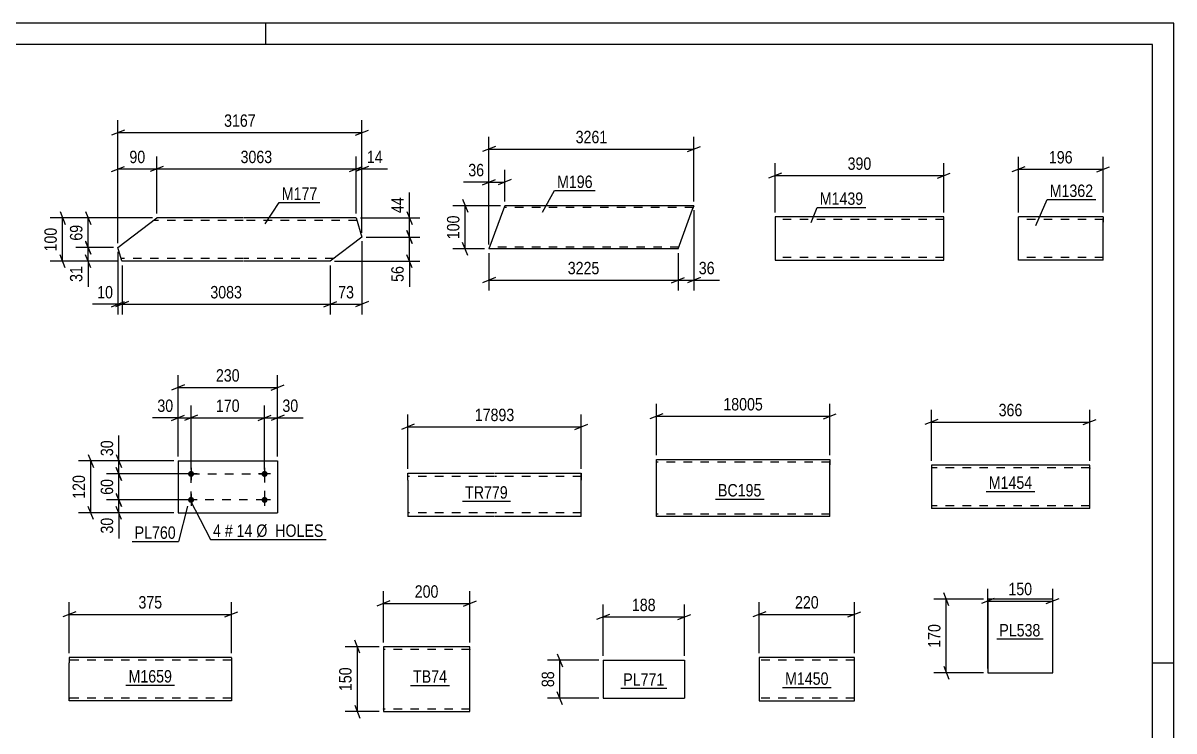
# Model space of a CAD drawing. Header units: millimetres. Extents: x 0 to 420, y 0 to 297.
# Drawn here: x 153.9 to 420, y 133.3 to 297 of the extents above; entities that cross this region are included whole.
import ezdxf

# ---------------------------------------------------------------- set-up
doc = ezdxf.new("R2010")
doc.units = ezdxf.units.MM
doc.linetypes.add('DXK_LINE_DOT2', pattern=[3.9198, 1.9599, -1.9599])
doc.styles.add('Arial Narrow', font='ARIALN.TTF', dxfattribs={"height": 0.2})

# ---------------------------------------------------------------- blocks, each defined once
blk = doc.blocks.new('Unknown-318886240-1135')
at = {"color": 5, "linetype": 'Continuous'}
for p, q in [((420, 297), (0, 297)), ((210, 292), (210, 297)), ((420, 0), (420, 297)), ((415, 292), (5, 292)), ((415, 5), (415, 292)), ((420, 149), (415, 149))]:
    blk.add_line(p, q, dxfattribs=at)
blk = doc.blocks.new('Part-318886240-1307 - 1293')
at = {"color": 2, "linetype": 'Continuous'}
for p, q in [((300.33, 182.96), (300.33, 196.07)), ((300.33, 196.07), (320.33, 196.07)), ((320.43, 196.07), (340.43, 196.07)), ((340.43, 196.07), (340.43, 195.98)), ((340.43, 195.98), (340.43, 194.87)), ((340.43, 182.87), (340.43, 194.87)), ((300.33, 182.87), (300.33, 182.96)), ((320.33, 182.87), (300.33, 182.87)), ((340.43, 182.87), (320.43, 182.87))]:
    blk.add_line(p, q, dxfattribs=at)
at = {"color": 7, "linetype": 'DXK_LINE_DOT2'}
for p, q in [((320.33, 195.47), (300.33, 195.47)), ((340.43, 195.47), (320.43, 195.47)), ((340.43, 194.87), (340.43, 195.72)), ((300.33, 183.47), (300.33, 183.52)), ((320.33, 183.47), (300.33, 183.47)), ((300.33, 182.87), (300.33, 182.87)), ((340.43, 183.47), (320.43, 183.47)), ((340.43, 183.47), (340.43, 183.52))]:
    blk.add_line(p, q, dxfattribs=at)
blk = doc.blocks.new('Part-318886240-2941 - 2927')
at = {"color": 2, "linetype": 'Continuous'}
for p, q in [((164.58, 150.27), (164.58, 149.07)), ((202.06, 150.27), (164.58, 150.27)), ((164.58, 141.01), (164.58, 149.07)), ((202.06, 150.18), (202.06, 150.27)), ((202.06, 150.18), (202.06, 149.07)), ((202.06, 149.07), (202.06, 140.27)), ((164.58, 140.36), (164.58, 141.01)), ((164.58, 140.27), (164.58, 140.36)), ((202.06, 140.27), (164.58, 140.27))]:
    blk.add_line(p, q, dxfattribs=at)
at = {"color": 7, "linetype": 'DXK_LINE_DOT2'}
for p, q in [((202.06, 149.67), (164.58, 149.67)), ((202.06, 149.92), (202.06, 149.07)), ((164.58, 141.01), (164.58, 140.62)), ((164.58, 140.87), (164.58, 140.92)), ((202.06, 140.87), (164.58, 140.87)), ((164.58, 140.27), (164.58, 140.27)), ((202.06, 140.92), (202.06, 141.01)), ((202.06, 140.87), (202.06, 140.92)), ((202.06, 140.87), (202.06, 140.92))]:
    blk.add_line(p, q, dxfattribs=at)
blk = doc.blocks.new('Part-318886240-1717 - 1702')
at = {"color": 2, "linetype": 'Continuous'}
for p, q in [((237.2, 152.77), (237.2, 137.86)), ((257.2, 152.77), (237.2, 152.77)), ((257.2, 138.97), (257.2, 152.77)), ((257.2, 137.77), (257.2, 138.97)), ((237.2, 137.86), (237.2, 137.77)), ((237.2, 137.77), (257.2, 137.77))]:
    blk.add_line(p, q, dxfattribs=at)
at = {"color": 7, "linetype": 'DXK_LINE_DOT2'}
for p, q in [((257.2, 152.17), (237.2, 152.17)), ((257.2, 152.17), (257.2, 152.12)), ((257.2, 152.12), (257.2, 152.17)), ((257.2, 152.03), (257.2, 152.12)), ((257.2, 152.12), (257.2, 152.03)), ((237.2, 138.37), (237.2, 138.42)), ((257.2, 138.42), (257.2, 138.74)), ((257.2, 138.37), (257.2, 138.42)), ((257.2, 138.37), (237.2, 138.37))]:
    blk.add_line(p, q, dxfattribs=at)
blk = doc.blocks.new('Part-318886240-2843 - 2829')
at = {"color": 2, "linetype": 'Continuous'}
for p, q in [((288.02, 149.67), (288.02, 140.87)), ((288.02, 149.67), (306.82, 149.67)), ((306.82, 149.67), (306.82, 140.87)), ((288.02, 140.87), (306.82, 140.87))]:
    blk.add_line(p, q, dxfattribs=at)
blk = doc.blocks.new('Part-318886240-1759 - 1745')
at = {"color": 2, "linetype": 'Continuous'}
for p, q in [((391.96, 163.77), (376.96, 163.77)), ((376.96, 163.77), (376.96, 146.77)), ((391.96, 146.77), (391.96, 163.77)), ((376.96, 146.77), (391.96, 146.77))]:
    blk.add_line(p, q, dxfattribs=at)
blk = doc.blocks.new('Part-318886240-1952 - 1936')
at = {"color": 2, "linetype": 'Continuous'}
for p, q in [((264.97, 253.96), (261.62, 244.76)), ((265.26, 254.76), (264.97, 253.96)), ((285.26, 254.76), (265.26, 254.76)), ((309, 254.76), (285.36, 254.76)), ((305.36, 244.76), (308.71, 253.96)), ((308.98, 254.7), (308.71, 253.96)), ((308.98, 254.7), (309, 254.76)), ((285.26, 244.76), (261.62, 244.76)), ((305.36, 244.76), (285.36, 244.76))]:
    blk.add_line(p, q, dxfattribs=at)
at = {"color": 7, "linetype": 'DXK_LINE_DOT2'}
for p, q in [((285.26, 254.36), (265.12, 254.36)), ((308.86, 254.36), (285.36, 254.36)), ((308.71, 253.96), (308.92, 254.52)), ((285.26, 245.16), (261.77, 245.16)), ((305.51, 245.16), (285.36, 245.16))]:
    blk.add_line(p, q, dxfattribs=at)
blk = doc.blocks.new('Part-318886240-2039 - 2023')
at = {"color": 2, "linetype": 'Continuous'}
for p, q in [((175.82, 245.07), (184.82, 251.92)), ((204.82, 251.92), (184.82, 251.92)), ((230.89, 251.92), (204.92, 251.92)), ((230.89, 251.92), (232.26, 247.52)), ((232.26, 247.52), (224.92, 241.92)), ((176.69, 242.28), (175.82, 245.07)), ((176.77, 242.02), (176.69, 242.28)), ((176.8, 241.92), (176.77, 242.02)), ((204.82, 241.92), (176.8, 241.92)), ((224.92, 241.92), (204.92, 241.92))]:
    blk.add_line(p, q, dxfattribs=at)
at = {"color": 7, "linetype": 'DXK_LINE_DOT2'}
for p, q in [((204.82, 251.32), (184.03, 251.32)), ((231.07, 251.32), (204.92, 251.32)), ((176.6, 242.57), (176.57, 242.67)), ((204.82, 242.52), (176.61, 242.52)), ((225.7, 242.52), (204.92, 242.52))]:
    blk.add_line(p, q, dxfattribs=at)
blk = doc.blocks.new('Part-318886240-2327 - 2311')
at = {"color": 2, "linetype": 'Continuous'}
for p, q in [((242.86, 191.31), (242.86, 192.91)), ((242.86, 192.91), (262.86, 192.91)), ((262.96, 192.91), (282.96, 192.91)), ((282.96, 192.91), (282.96, 191.31)), ((242.86, 191.31), (242.86, 182.91)), ((282.96, 182.91), (282.96, 191.31)), ((262.86, 182.91), (242.86, 182.91)), ((282.96, 182.91), (262.96, 182.91))]:
    blk.add_line(p, q, dxfattribs=at)
at = {"color": 7, "linetype": 'DXK_LINE_DOT2'}
for p, q in [((262.86, 192.11), (242.86, 192.11)), ((282.96, 192.11), (262.96, 192.11)), ((282.96, 191.31), (282.96, 192.79)), ((242.86, 183.71), (242.86, 183.77)), ((262.86, 183.71), (242.86, 183.71)), ((282.96, 183.71), (262.96, 183.71)), ((282.96, 183.71), (282.96, 183.77))]:
    blk.add_line(p, q, dxfattribs=at)
blk = doc.blocks.new('Part-318886240-2359 - 2345')
at = {"color": 2, "linetype": 'Continuous'}
for p, q in [((400.51, 194.73), (363.9, 194.73)), ((363.9, 194.73), (363.9, 184.73)), ((400.51, 184.73), (400.51, 194.73)), ((400.51, 184.73), (363.9, 184.73))]:
    blk.add_line(p, q, dxfattribs=at)
at = {"color": 7, "linetype": 'DXK_LINE_DOT2'}
for p, q in [((400.51, 194.13), (363.9, 194.13)), ((400.51, 194.08), (400.51, 194.13)), ((400.51, 194.13), (400.51, 194.08)), ((400.51, 193.99), (400.51, 194.08)), ((400.51, 194.08), (400.51, 193.99)), ((363.9, 185.33), (363.9, 185.37)), ((400.51, 185.33), (363.9, 185.33))]:
    blk.add_line(p, q, dxfattribs=at)
blk = doc.blocks.new('Part-318886240-2566 - 2550')
at = {"color": 2, "linetype": 'Continuous'}
for p, q in [((384.03, 242.27), (384.03, 252.18)), ((403.63, 252.18), (384.03, 252.18)), ((403.63, 252.18), (403.63, 252.09)), ((403.63, 252.09), (403.63, 250.98)), ((403.63, 242.18), (403.63, 250.98)), ((384.03, 242.18), (384.03, 242.27)), ((403.63, 242.18), (384.03, 242.18))]:
    blk.add_line(p, q, dxfattribs=at)
at = {"color": 7, "linetype": 'DXK_LINE_DOT2'}
for p, q in [((403.63, 251.58), (384.03, 251.58)), ((403.63, 250.98), (403.63, 251.83)), ((384.03, 242.78), (384.03, 242.82)), ((403.63, 242.78), (384.03, 242.78)), ((384.03, 242.18), (384.03, 242.18)), ((403.63, 242.78), (403.63, 242.82))]:
    blk.add_line(p, q, dxfattribs=at)
blk = doc.blocks.new('Part-318886240-2593 - 2579')
at = {"color": 2, "linetype": 'Continuous'}
for p, q in [((346.12, 150.27), (324.12, 150.27)), ((324.12, 150.27), (324.12, 140.36)), ((346.12, 140.27), (346.12, 150.27)), ((324.12, 140.36), (324.12, 140.27)), ((324.12, 140.27), (346.12, 140.27))]:
    blk.add_line(p, q, dxfattribs=at)
at = {"color": 7, "linetype": 'DXK_LINE_DOT2'}
for p, q in [((346.12, 149.67), (324.12, 149.67)), ((324.12, 140.87), (324.12, 140.92)), ((346.12, 140.87), (324.12, 140.87)), ((346.12, 140.87), (346.12, 140.92))]:
    blk.add_line(p, q, dxfattribs=at)
blk = doc.blocks.new('Part-318886240-2622 - 2606')
at = {"color": 2, "linetype": 'Continuous'}
for p, q in [((366.79, 252.18), (327.78, 252.18)), ((327.78, 252.18), (327.78, 242.27)), ((366.79, 242.18), (366.79, 252.18)), ((327.78, 242.27), (327.78, 242.18)), ((327.78, 242.18), (366.79, 242.18))]:
    blk.add_line(p, q, dxfattribs=at)
at = {"color": 7, "linetype": 'DXK_LINE_DOT2'}
for p, q in [((366.79, 251.58), (327.78, 251.58)), ((327.78, 242.78), (327.78, 242.82)), ((366.79, 242.78), (327.78, 242.78)), ((366.79, 242.78), (366.79, 242.82))]:
    blk.add_line(p, q, dxfattribs=at)
blk = doc.blocks.new('Part-318886240-2656 - 2635')
at = {"color": 2, "linetype": 'Continuous'}
for p, q in [((189.74, 195.73), (189.74, 183.73)), ((189.74, 195.73), (212.74, 195.73)), ((212.74, 195.73), (212.74, 183.73)), ((189.74, 183.73), (212.74, 183.73))]:
    blk.add_line(p, q, dxfattribs=at)
blk = doc.blocks.new('Bolt-318886240-2641 - 2635')
at = {"linetype": 'Continuous'}
for points in [[(192.74, 192.03, -1), (192.74, 193.43, -1)], [(209.74, 192.03, -1), (209.74, 193.43, -1)], [(192.74, 186.03, -1), (192.74, 187.43, -1)], [(209.74, 186.03, -1), (209.74, 187.43, -1)]]:
    blk.add_hatch(color=1, dxfattribs=at).paths.add_polyline_path(points)
at = {"color": 1, "linetype": 'Continuous'}
for p, q in [((194.14, 192.73), (191.34, 192.73)), ((192.74, 194.13), (192.74, 191.33)), ((211.14, 192.73), (208.34, 192.73)), ((209.74, 194.13), (209.74, 191.33)), ((194.14, 186.73), (191.34, 186.73)), ((192.74, 188.13), (192.74, 185.33)), ((211.14, 186.73), (208.34, 186.73)), ((209.74, 188.13), (209.74, 185.33))]:
    blk.add_line(p, q, dxfattribs=at)
blk = doc.blocks.new('Rectangle-318886240-2741 - 2635')
at = {"color": 1, "linetype": 'DXK_LINE_DOT2'}
blk.add_lwpolyline([(192.73, 192.73), (209.74, 192.73), (209.74, 186.73), (192.73, 186.73), (192.73, 192.73)], close=True, dxfattribs=at)
blk = doc.blocks.new('StraightDimension-318886240-1386 - 1293')
at = {"color": 7, "linetype": 'Continuous'}
for p, q in [((300.33, 197.07), (300.33, 208.92)), ((340.43, 197.07), (340.43, 208.92)), ((301.83, 206.67), (298.83, 205.47)), ((300.33, 206.07), (340.43, 206.07)), ((338.93, 205.47), (341.93, 206.67))]:
    blk.add_line(p, q, dxfattribs=at)
at = {"color": 0}
blk.add_wipeout([(325.56, 206.82), (325.56, 211.02), (315.21, 211.02), (315.21, 206.82)], dxfattribs=at)
at = {"color": 3, "style": 'Arial Narrow'}
blk.add_text('18005', height=2.863, dxfattribs=at).set_placement((315.81, 207.42))
blk = doc.blocks.new('StraightDimension-318886240-2943 - 2927')
at = {"color": 7, "linetype": 'Continuous'}
for p, q in [((164.58, 151.27), (164.58, 163.12)), ((202.06, 151.27), (202.06, 163.12)), ((166.08, 160.87), (163.08, 159.67)), ((164.58, 160.27), (202.06, 160.27)), ((200.56, 159.67), (203.56, 160.87))]:
    blk.add_line(p, q, dxfattribs=at)
at = {"color": 0}
blk.add_wipeout([(186.66, 161.02), (186.66, 165.22), (179.98, 165.22), (179.98, 161.02)], dxfattribs=at)
at = {"color": 3, "style": 'Arial Narrow'}
blk.add_text('375', height=2.863, dxfattribs=at).set_placement((180.58, 161.62))
blk = doc.blocks.new('StraightDimension-318886240-1719 - 1702')
at = {"color": 7, "linetype": 'Continuous'}
for p, q in [((236.2, 152.77), (228.34, 152.77)), ((231.79, 151.27), (230.59, 154.27)), ((231.19, 137.77), (231.19, 152.77)), ((230.59, 139.27), (231.79, 136.27)), ((236.2, 137.77), (228.34, 137.77))]:
    blk.add_line(p, q, dxfattribs=at)
at = {"color": 0}
blk.add_wipeout([(230.44, 148.61), (226.24, 148.61), (226.24, 141.93), (230.44, 141.93)], dxfattribs=at)
at = {"color": 3, "style": 'Arial Narrow'}
blk.add_text('150', height=2.863, rotation=90.0002, dxfattribs=at).set_placement((229.84, 142.53))
blk = doc.blocks.new('StraightDimension-318886240-1730 - 1702')
at = {"color": 7, "linetype": 'Continuous'}
for p, q in [((237.2, 153.77), (237.2, 165.62)), ((257.2, 153.77), (257.2, 165.62)), ((238.7, 163.37), (235.7, 162.17)), ((237.2, 162.77), (257.2, 162.77)), ((255.7, 162.17), (258.7, 163.37))]:
    blk.add_line(p, q, dxfattribs=at)
at = {"color": 0}
blk.add_wipeout([(250.55, 163.52), (250.55, 167.72), (243.86, 167.72), (243.86, 163.52)], dxfattribs=at)
at = {"color": 3, "style": 'Arial Narrow'}
blk.add_text('200', height=2.863, dxfattribs=at).set_placement((244.46, 164.12))
blk = doc.blocks.new('StraightDimension-318886240-2845 - 2829')
at = {"color": 7, "linetype": 'Continuous'}
for p, q in [((288.02, 150.67), (288.02, 162.52)), ((306.82, 150.67), (306.82, 162.52)), ((289.52, 160.27), (286.52, 159.07)), ((288.02, 159.67), (306.82, 159.67)), ((305.32, 159.07), (308.32, 160.27))]:
    blk.add_line(p, q, dxfattribs=at)
at = {"color": 0}
blk.add_wipeout([(300.76, 160.42), (300.76, 164.62), (294.07, 164.62), (294.07, 160.42)], dxfattribs=at)
at = {"color": 3, "style": 'Arial Narrow'}
blk.add_text('188', height=2.863, dxfattribs=at).set_placement((294.67, 161.02))
blk = doc.blocks.new('StraightDimension-318886240-2856 - 2829')
at = {"color": 7, "linetype": 'Continuous'}
for p, q in [((287.02, 149.67), (275.17, 149.67)), ((277.42, 151.17), (278.62, 148.17)), ((278.02, 140.87), (278.02, 149.67)), ((278.62, 139.37), (277.42, 142.37)), ((287.02, 140.87), (275.17, 140.87))]:
    blk.add_line(p, q, dxfattribs=at)
at = {"color": 0}
blk.add_wipeout([(277.27, 147.7), (273.07, 147.7), (273.07, 142.84), (277.27, 142.84)], dxfattribs=at)
at = {"color": 3, "style": 'Arial Narrow'}
blk.add_text('88', height=2.863, rotation=90.0002, dxfattribs=at).set_placement((276.67, 143.44))
blk = doc.blocks.new('StraightDimension-318886240-1761 - 1745')
at = {"color": 7, "linetype": 'Continuous'}
for p, q in [((367.95, 162.27), (366.75, 165.27)), ((375.96, 163.77), (364.5, 163.77)), ((367.35, 146.77), (367.35, 163.77)), ((375.96, 146.77), (364.5, 146.77)), ((366.75, 148.27), (367.95, 145.27))]:
    blk.add_line(p, q, dxfattribs=at)
at = {"color": 0}
blk.add_wipeout([(366.6, 158.61), (362.4, 158.61), (362.4, 151.93), (366.6, 151.93)], dxfattribs=at)
at = {"color": 3, "style": 'Arial Narrow'}
blk.add_text('170', height=2.863, rotation=90.0002, dxfattribs=at).set_placement((366, 152.53))
blk = doc.blocks.new('StraightDimension-318886240-1772 - 1745')
at = {"color": 7, "linetype": 'Continuous'}
for p, q in [((376.96, 147.77), (376.96, 166.2)), ((391.96, 147.77), (391.96, 166.2)), ((378.46, 163.95), (375.46, 162.75)), ((376.96, 163.35), (391.96, 163.35)), ((390.46, 162.75), (393.46, 163.95))]:
    blk.add_line(p, q, dxfattribs=at)
at = {"color": 0}
blk.add_wipeout([(387.8, 164.1), (387.8, 168.3), (381.12, 168.3), (381.12, 164.1)], dxfattribs=at)
at = {"color": 3, "style": 'Arial Narrow'}
blk.add_text('150', height=2.863, dxfattribs=at).set_placement((381.72, 164.7))
blk = doc.blocks.new('StraightDimension-318886240-2004 - 1936')
at = {"color": 7, "linetype": 'Continuous'}
for p, q in [((255.53, 256.26), (256.73, 253.26)), ((264.26, 254.76), (253.28, 254.76)), ((256.13, 244.76), (256.13, 254.76)), ((256.73, 243.26), (255.53, 246.26)), ((260.62, 244.76), (253.28, 244.76))]:
    blk.add_line(p, q, dxfattribs=at)
at = {"color": 0}
blk.add_wipeout([(255.38, 253.1), (251.18, 253.1), (251.18, 246.41), (255.38, 246.41)], dxfattribs=at)
at = {"color": 3, "style": 'Arial Narrow'}
blk.add_text('100', height=2.863, rotation=90.0002, dxfattribs=at).set_placement((254.78, 247.01))
blk = doc.blocks.new('StraightDimension-318886240-1955 - 1936')
at = {"color": 7, "linetype": 'Continuous'}
for p, q in [((261.62, 245.76), (261.62, 270.71)), ((309, 255.76), (309, 270.71)), ((263.12, 268.46), (260.12, 267.26)), ((261.62, 267.86), (309, 267.86)), ((307.5, 267.26), (310.5, 268.46))]:
    blk.add_line(p, q, dxfattribs=at)
at = {"color": 0}
blk.add_wipeout([(289.57, 268.61), (289.57, 272.81), (281.06, 272.81), (281.06, 268.61)], dxfattribs=at)
at = {"color": 3, "style": 'Arial Narrow'}
blk.add_text('3261', height=2.863, dxfattribs=at).set_placement((281.66, 269.21))
blk = doc.blocks.new('StraightDimension-318886240-1966 - 1936')
at = {"color": 7, "linetype": 'Continuous'}
for p, q in [((261.62, 243.76), (261.62, 235.16)), ((305.36, 243.76), (305.36, 235.16)), ((263.12, 238.16), (260.12, 236.96)), ((261.62, 237.56), (305.36, 237.56)), ((303.86, 236.96), (306.86, 238.16))]:
    blk.add_line(p, q, dxfattribs=at)
at = {"color": 0}
blk.add_wipeout([(287.75, 238.31), (287.75, 242.51), (279.24, 242.51), (279.24, 238.31)], dxfattribs=at)
at = {"color": 3, "style": 'Arial Narrow'}
blk.add_text('3225', height=2.863, dxfattribs=at).set_placement((279.84, 238.91))
blk = doc.blocks.new('StraightDimension-318886240-1978 - 1936')
at = {"color": 7, "linetype": 'Continuous'}
for p, q in [((309, 253.76), (309, 235.16)), ((305.36, 243.76), (305.36, 235.16)), ((303.86, 236.96), (306.86, 238.16)), ((305.36, 237.56), (309, 237.56)), ((310.5, 238.16), (307.5, 236.96))]:
    blk.add_line(p, q, dxfattribs=at)
at = {"color": 0}
blk.add_wipeout([(314.38, 238.31), (314.38, 242.51), (309.53, 242.51), (309.53, 238.31)], dxfattribs=at)
at = {"color": 7, "linetype": 'Continuous'}
blk.add_line((309, 237.56), (314.91, 237.56), dxfattribs=at)
blk.add_line((309, 237.56), (314.91, 237.56), dxfattribs=at)
at = {"color": 3, "style": 'Arial Narrow'}
blk.add_text('36', height=2.863, dxfattribs=at).set_placement((310.13, 238.91))
blk = doc.blocks.new('StraightDimension-318886240-1991 - 1936')
at = {"color": 7, "linetype": 'Continuous'}
for p, q in [((260.12, 259.62), (263.12, 260.82)), ((261.62, 245.76), (261.62, 263.07)), ((266.76, 260.82), (263.76, 259.62)), ((265.26, 255.76), (265.26, 263.07)), ((261.62, 260.22), (265.26, 260.22))]:
    blk.add_line(p, q, dxfattribs=at)
at = {"color": 0}
blk.add_wipeout([(261.1, 260.97), (261.1, 265.17), (256.24, 265.17), (256.24, 260.97)], dxfattribs=at)
at = {"color": 7, "linetype": 'Continuous'}
blk.add_line((261.62, 260.22), (255.72, 260.22), dxfattribs=at)
blk.add_line((261.62, 260.22), (255.72, 260.22), dxfattribs=at)
at = {"color": 3, "style": 'Arial Narrow'}
blk.add_text('36', height=2.863, dxfattribs=at).set_placement((256.84, 261.57))
blk = doc.blocks.new('StraightDimension-318886240-2296 - 2023')
at = {"color": 7, "linetype": 'Continuous'}
for p, q in [((175.82, 246.07), (175.82, 274.51)), ((232.26, 248.52), (232.26, 274.51)), ((177.32, 272.26), (174.32, 271.06)), ((175.82, 271.66), (232.26, 271.66)), ((230.76, 271.06), (233.76, 272.26))]:
    blk.add_line(p, q, dxfattribs=at)
at = {"color": 0}
blk.add_wipeout([(208.3, 272.41), (208.3, 276.61), (199.78, 276.61), (199.78, 272.41)], dxfattribs=at)
at = {"color": 3, "style": 'Arial Narrow'}
blk.add_text('3167', height=2.863, dxfattribs=at).set_placement((200.38, 273.01))
blk = doc.blocks.new('StraightDimension-318886240-2104 - 2023')
at = {"color": 7, "linetype": 'Continuous'}
for p, q in [((242.65, 253.42), (243.85, 250.42)), ((231.89, 251.92), (245.65, 251.92)), ((243.25, 247.52), (243.25, 251.92)), ((233.26, 247.52), (245.65, 247.52)), ((243.85, 246.02), (242.65, 249.02))]:
    blk.add_line(p, q, dxfattribs=at)
at = {"color": 0}
blk.add_wipeout([(242.5, 257.31), (238.3, 257.31), (238.3, 252.45), (242.5, 252.45)], dxfattribs=at)
at = {"color": 7, "linetype": 'Continuous'}
blk.add_line((243.25, 251.92), (243.25, 257.83), dxfattribs=at)
blk.add_line((243.25, 251.92), (243.25, 257.83), dxfattribs=at)
at = {"color": 3, "style": 'Arial Narrow'}
blk.add_text('44', height=2.863, rotation=90.0002, dxfattribs=at).set_placement((241.9, 253.05))
blk = doc.blocks.new('StraightDimension-318886240-2080 - 2023')
at = {"color": 7, "linetype": 'Continuous'}
for p, q in [((233.26, 247.52), (245.65, 247.52)), ((242.65, 249.02), (243.85, 246.02)), ((243.25, 241.92), (243.25, 247.52)), ((243.85, 240.42), (242.65, 243.42)), ((225.92, 241.92), (245.65, 241.92))]:
    blk.add_line(p, q, dxfattribs=at)
at = {"color": 0}
blk.add_wipeout([(242.5, 241.4), (238.3, 241.4), (238.3, 236.54), (242.5, 236.54)], dxfattribs=at)
at = {"color": 7, "linetype": 'Continuous'}
blk.add_line((243.25, 241.92), (243.25, 236.02), dxfattribs=at)
blk.add_line((243.25, 241.92), (243.25, 236.02), dxfattribs=at)
at = {"color": 3, "style": 'Arial Narrow'}
blk.add_text('56', height=2.863, rotation=90.0002, dxfattribs=at).set_placement((241.9, 237.14))
blk = doc.blocks.new('StraightDimension-318886240-2178 - 2023')
at = {"color": 7, "linetype": 'Continuous'}
for p, q in [((229.39, 262.66), (232.39, 263.86)), ((233.76, 263.86), (230.76, 262.66)), ((230.89, 252.92), (230.89, 266.11)), ((232.26, 248.52), (232.26, 266.11)), ((230.89, 263.26), (232.26, 263.26))]:
    blk.add_line(p, q, dxfattribs=at)
at = {"color": 0}
blk.add_wipeout([(237.64, 264.01), (237.64, 268.21), (232.78, 268.21), (232.78, 264.01)], dxfattribs=at)
at = {"color": 7, "linetype": 'Continuous'}
blk.add_line((232.26, 263.26), (238.17, 263.26), dxfattribs=at)
blk.add_line((232.26, 263.26), (238.17, 263.26), dxfattribs=at)
at = {"color": 3, "style": 'Arial Narrow'}
blk.add_text('14', height=2.863, dxfattribs=at).set_placement((233.38, 264.61))
blk = doc.blocks.new('StraightDimension-318886240-2278 - 2023')
at = {"color": 7, "linetype": 'Continuous'}
for p, q in [((175.82, 244.07), (175.82, 229.58)), ((176.8, 240.92), (176.8, 229.58)), ((174.32, 231.38), (177.32, 232.58)), ((178.3, 232.58), (175.3, 231.38)), ((175.82, 231.98), (176.8, 231.98))]:
    blk.add_line(p, q, dxfattribs=at)
at = {"color": 0}
blk.add_wipeout([(175.3, 232.73), (175.3, 236.93), (170.44, 236.93), (170.44, 232.73)], dxfattribs=at)
at = {"color": 7, "linetype": 'Continuous'}
blk.add_line((175.82, 231.98), (169.92, 231.98), dxfattribs=at)
blk.add_line((175.82, 231.98), (169.92, 231.98), dxfattribs=at)
at = {"color": 3, "style": 'Arial Narrow'}
blk.add_text('10', height=2.863, dxfattribs=at).set_placement((171.04, 233.33))
blk = doc.blocks.new('StraightDimension-318886240-2042 - 2023')
at = {"color": 7, "linetype": 'Continuous'}
for p, q in [((162.44, 253.42), (163.64, 250.42)), ((183.82, 251.92), (160.19, 251.92)), ((163.04, 241.92), (163.04, 251.92)), ((163.64, 240.42), (162.44, 243.42)), ((175.8, 241.92), (160.19, 241.92))]:
    blk.add_line(p, q, dxfattribs=at)
at = {"color": 0}
blk.add_wipeout([(162.29, 250.27), (158.09, 250.27), (158.09, 243.58), (162.29, 243.58)], dxfattribs=at)
at = {"color": 3, "style": 'Arial Narrow'}
blk.add_text('100', height=2.863, rotation=90.0002, dxfattribs=at).set_placement((161.69, 244.18))
blk = doc.blocks.new('StraightDimension-318886240-2153 - 2023')
at = {"color": 7, "linetype": 'Continuous'}
for p, q in [((168.36, 253.42), (169.56, 250.42)), ((183.82, 251.92), (166.11, 251.92)), ((168.96, 245.07), (168.96, 251.92)), ((174.82, 245.07), (166.11, 245.07)), ((169.56, 243.57), (168.36, 246.57))]:
    blk.add_line(p, q, dxfattribs=at)
at = {"color": 0}
blk.add_wipeout([(168.21, 250.93), (164.01, 250.93), (164.01, 246.07), (168.21, 246.07)], dxfattribs=at)
at = {"color": 3, "style": 'Arial Narrow'}
blk.add_text('69', height=2.863, rotation=90.0002, dxfattribs=at).set_placement((167.61, 246.67))
blk = doc.blocks.new('StraightDimension-318886240-2129 - 2023')
at = {"color": 7, "linetype": 'Continuous'}
for p, q in [((174.82, 245.07), (166.11, 245.07)), ((168.36, 246.57), (169.56, 243.57)), ((168.96, 241.92), (168.96, 245.07)), ((169.56, 240.42), (168.36, 243.42)), ((175.8, 241.92), (166.11, 241.92))]:
    blk.add_line(p, q, dxfattribs=at)
at = {"color": 0}
blk.add_wipeout([(168.21, 241.4), (164.01, 241.4), (164.01, 236.54), (168.21, 236.54)], dxfattribs=at)
at = {"color": 7, "linetype": 'Continuous'}
blk.add_line((168.96, 241.92), (168.96, 236.02), dxfattribs=at)
blk.add_line((168.96, 241.92), (168.96, 236.02), dxfattribs=at)
at = {"color": 3, "style": 'Arial Narrow'}
blk.add_text('31', height=2.863, rotation=90.0002, dxfattribs=at).set_placement((167.61, 237.14))
blk = doc.blocks.new('StraightDimension-318886240-2195 - 2023')
at = {"color": 7, "linetype": 'Continuous'}
for p, q in [((174.32, 262.66), (177.32, 263.86)), ((175.82, 246.07), (175.82, 266.11)), ((186.32, 263.86), (183.32, 262.66)), ((184.82, 252.92), (184.82, 266.11)), ((175.82, 263.26), (184.82, 263.26))]:
    blk.add_line(p, q, dxfattribs=at)
at = {"color": 0}
blk.add_wipeout([(182.75, 264.01), (182.75, 268.21), (177.89, 268.21), (177.89, 264.01)], dxfattribs=at)
at = {"color": 3, "style": 'Arial Narrow'}
blk.add_text('90', height=2.863, dxfattribs=at).set_placement((178.49, 264.61))
blk = doc.blocks.new('StraightDimension-318886240-2212 - 2023')
at = {"color": 7, "linetype": 'Continuous'}
for p, q in [((186.32, 263.86), (183.32, 262.66)), ((184.82, 252.92), (184.82, 266.11)), ((229.39, 262.66), (232.39, 263.86)), ((230.89, 252.92), (230.89, 266.11)), ((184.82, 263.26), (230.89, 263.26))]:
    blk.add_line(p, q, dxfattribs=at)
at = {"color": 0}
blk.add_wipeout([(212.11, 264.01), (212.11, 268.21), (203.59, 268.21), (203.59, 264.01)], dxfattribs=at)
at = {"color": 3, "style": 'Arial Narrow'}
blk.add_text('3063', height=2.863, dxfattribs=at).set_placement((204.19, 264.61))
blk = doc.blocks.new('StraightDimension-318886240-2237 - 2023')
at = {"color": 7, "linetype": 'Continuous'}
for p, q in [((232.26, 246.52), (232.26, 229.58)), ((224.92, 240.92), (224.92, 229.58)), ((223.42, 231.38), (226.42, 232.58)), ((224.92, 231.98), (232.26, 231.98)), ((233.76, 232.58), (230.76, 231.38))]:
    blk.add_line(p, q, dxfattribs=at)
at = {"color": 0}
blk.add_wipeout([(231.02, 232.73), (231.02, 236.93), (226.16, 236.93), (226.16, 232.73)], dxfattribs=at)
at = {"color": 3, "style": 'Arial Narrow'}
blk.add_text('73', height=2.863, dxfattribs=at).set_placement((226.76, 233.33))
blk = doc.blocks.new('StraightDimension-318886240-2254 - 2023')
at = {"color": 7, "linetype": 'Continuous'}
for p, q in [((176.8, 240.92), (176.8, 229.58)), ((224.92, 240.92), (224.92, 229.58)), ((178.3, 232.58), (175.3, 231.38)), ((176.8, 231.98), (224.92, 231.98)), ((223.42, 231.38), (226.42, 232.58))]:
    blk.add_line(p, q, dxfattribs=at)
at = {"color": 0}
blk.add_wipeout([(205.11, 232.73), (205.11, 236.93), (196.6, 236.93), (196.6, 232.73)], dxfattribs=at)
at = {"color": 3, "style": 'Arial Narrow'}
blk.add_text('3083', height=2.863, dxfattribs=at).set_placement((197.2, 233.33))
blk = doc.blocks.new('StraightDimension-318886240-2330 - 2311')
at = {"color": 7, "linetype": 'Continuous'}
for p, q in [((242.86, 193.91), (242.86, 206.46)), ((282.96, 193.91), (282.96, 206.46)), ((244.36, 204.21), (241.36, 203.01)), ((242.86, 203.61), (282.96, 203.61)), ((281.46, 203.01), (284.46, 204.21))]:
    blk.add_line(p, q, dxfattribs=at)
at = {"color": 0}
blk.add_wipeout([(268.08, 204.36), (268.08, 208.56), (257.74, 208.56), (257.74, 204.36)], dxfattribs=at)
at = {"color": 3, "style": 'Arial Narrow'}
blk.add_text('17893', height=2.863, dxfattribs=at).set_placement((258.34, 204.96))
blk = doc.blocks.new('StraightDimension-318886240-2361 - 2345')
at = {"color": 7, "linetype": 'Continuous'}
for p, q in [((363.9, 195.73), (363.9, 207.58)), ((400.51, 195.73), (400.51, 207.58)), ((365.4, 205.33), (362.4, 204.13)), ((399.01, 204.13), (402.01, 205.33)), ((363.9, 204.73), (400.51, 204.73))]:
    blk.add_line(p, q, dxfattribs=at)
at = {"color": 0}
blk.add_wipeout([(385.55, 205.48), (385.55, 209.68), (378.86, 209.68), (378.86, 205.48)], dxfattribs=at)
at = {"color": 3, "style": 'Arial Narrow'}
blk.add_text('366', height=2.863, dxfattribs=at).set_placement((379.46, 206.08))
blk = doc.blocks.new('StraightDimension-318886240-2568 - 2550')
at = {"color": 7, "linetype": 'Continuous'}
for p, q in [((385.53, 263.78), (382.53, 262.58)), ((384.03, 253.18), (384.03, 266.03)), ((402.13, 262.58), (405.13, 263.78)), ((403.63, 253.18), (403.63, 266.03)), ((384.03, 263.18), (403.63, 263.18))]:
    blk.add_line(p, q, dxfattribs=at)
at = {"color": 0}
blk.add_wipeout([(397.17, 263.93), (397.17, 268.13), (390.48, 268.13), (390.48, 263.93)], dxfattribs=at)
at = {"color": 3, "style": 'Arial Narrow'}
blk.add_text('196', height=2.863, dxfattribs=at).set_placement((391.08, 264.53))
blk = doc.blocks.new('StraightDimension-318886240-2595 - 2579')
at = {"color": 7, "linetype": 'Continuous'}
for p, q in [((324.12, 151.27), (324.12, 163.12)), ((346.12, 151.27), (346.12, 163.12)), ((325.62, 160.87), (322.62, 159.67)), ((324.12, 160.27), (346.12, 160.27)), ((344.62, 159.67), (347.62, 160.87))]:
    blk.add_line(p, q, dxfattribs=at)
at = {"color": 0}
blk.add_wipeout([(338.46, 161.02), (338.46, 165.22), (331.78, 165.22), (331.78, 161.02)], dxfattribs=at)
at = {"color": 3, "style": 'Arial Narrow'}
blk.add_text('220', height=2.863, dxfattribs=at).set_placement((332.38, 161.62))
blk = doc.blocks.new('StraightDimension-318886240-2624 - 2606')
at = {"color": 7, "linetype": 'Continuous'}
for p, q in [((327.78, 253.18), (327.78, 264.56)), ((366.79, 253.18), (366.79, 264.56)), ((329.28, 262.31), (326.28, 261.11)), ((327.78, 261.71), (366.79, 261.71)), ((365.29, 261.11), (368.29, 262.31))]:
    blk.add_line(p, q, dxfattribs=at)
at = {"color": 0}
blk.add_wipeout([(350.62, 262.46), (350.62, 266.66), (343.94, 266.66), (343.94, 262.46)], dxfattribs=at)
at = {"color": 3, "style": 'Arial Narrow'}
blk.add_text('390', height=2.863, dxfattribs=at).set_placement((344.54, 263.06))
blk = doc.blocks.new('StraightDimension-318886240-2669 - 2635')
at = {"color": 7, "linetype": 'Continuous'}
for p, q in [((189.74, 196.73), (189.74, 208.58)), ((192.73, 193.73), (192.73, 208.58)), ((188.24, 205.13), (191.23, 206.33)), ((189.74, 205.73), (192.73, 205.73)), ((194.23, 206.33), (191.23, 205.13))]:
    blk.add_line(p, q, dxfattribs=at)
at = {"color": 0}
blk.add_wipeout([(189.21, 206.48), (189.21, 210.68), (184.35, 210.68), (184.35, 206.48)], dxfattribs=at)
at = {"color": 7, "linetype": 'Continuous'}
blk.add_line((189.74, 205.73), (183.83, 205.73), dxfattribs=at)
blk.add_line((189.74, 205.73), (183.83, 205.73), dxfattribs=at)
at = {"color": 3, "style": 'Arial Narrow'}
blk.add_text('30', height=2.863, dxfattribs=at).set_placement((184.95, 207.08))
blk = doc.blocks.new('StraightDimension-318886240-2658 - 2635')
at = {"color": 7, "linetype": 'Continuous'}
for p, q in [((189.74, 196.73), (189.74, 215.58)), ((212.74, 196.73), (212.74, 215.58)), ((191.24, 213.33), (188.24, 212.13)), ((211.24, 212.13), (214.24, 213.33)), ((189.74, 212.73), (212.74, 212.73))]:
    blk.add_line(p, q, dxfattribs=at)
at = {"color": 0}
blk.add_wipeout([(204.58, 213.48), (204.58, 217.68), (197.89, 217.68), (197.89, 213.48)], dxfattribs=at)
at = {"color": 3, "style": 'Arial Narrow'}
blk.add_text('230', height=2.863, dxfattribs=at).set_placement((198.49, 214.08))
blk = doc.blocks.new('StraightDimension-318886240-2679 - 2635')
at = {"color": 7, "linetype": 'Continuous'}
for p, q in [((192.73, 193.73), (192.73, 208.58)), ((209.74, 193.73), (209.74, 208.58)), ((194.23, 206.33), (191.23, 205.13)), ((192.73, 205.73), (209.74, 205.73)), ((208.24, 205.13), (211.24, 206.33))]:
    blk.add_line(p, q, dxfattribs=at)
at = {"color": 0}
blk.add_wipeout([(204.58, 206.48), (204.58, 210.68), (197.89, 210.68), (197.89, 206.48)], dxfattribs=at)
at = {"color": 3, "style": 'Arial Narrow'}
blk.add_text('170', height=2.863, dxfattribs=at).set_placement((198.49, 207.08))
blk = doc.blocks.new('StraightDimension-318886240-2689 - 2635')
at = {"color": 7, "linetype": 'Continuous'}
for p, q in [((209.74, 193.73), (209.74, 208.58)), ((212.74, 196.73), (212.74, 208.58)), ((208.24, 205.13), (211.24, 206.33)), ((209.74, 205.73), (212.74, 205.73)), ((214.24, 206.33), (211.24, 205.13))]:
    blk.add_line(p, q, dxfattribs=at)
at = {"color": 0}
blk.add_wipeout([(218.12, 206.48), (218.12, 210.68), (213.26, 210.68), (213.26, 206.48)], dxfattribs=at)
at = {"color": 7, "linetype": 'Continuous'}
blk.add_line((212.74, 205.73), (218.64, 205.73), dxfattribs=at)
blk.add_line((212.74, 205.73), (218.64, 205.73), dxfattribs=at)
at = {"color": 3, "style": 'Arial Narrow'}
blk.add_text('30', height=2.863, dxfattribs=at).set_placement((213.86, 207.08))
blk = doc.blocks.new('StraightDimension-318886240-2700 - 2635')
at = {"color": 7, "linetype": 'Continuous'}
for p, q in [((168.97, 197.23), (170.17, 194.23)), ((188.74, 195.73), (166.72, 195.73)), ((169.57, 183.73), (169.57, 195.73)), ((188.74, 183.73), (166.72, 183.73)), ((170.17, 182.23), (168.97, 185.23))]:
    blk.add_line(p, q, dxfattribs=at)
at = {"color": 0}
blk.add_wipeout([(168.82, 193.07), (164.62, 193.07), (164.62, 186.39), (168.82, 186.39)], dxfattribs=at)
at = {"color": 3, "style": 'Arial Narrow'}
blk.add_text('120', height=2.863, rotation=90.0002, dxfattribs=at).set_placement((168.22, 186.99))
blk = doc.blocks.new('StraightDimension-318886240-2711 - 2635')
at = {"color": 7, "linetype": 'Continuous'}
for p, q in [((175.46, 197.23), (176.66, 194.23)), ((188.74, 195.73), (173.21, 195.73)), ((176.06, 192.73), (176.06, 195.73)), ((191.73, 192.73), (173.21, 192.73)), ((176.66, 191.23), (175.46, 194.23))]:
    blk.add_line(p, q, dxfattribs=at)
at = {"color": 0}
blk.add_wipeout([(175.31, 201.11), (171.11, 201.11), (171.11, 196.25), (175.31, 196.25)], dxfattribs=at)
at = {"color": 7, "linetype": 'Continuous'}
blk.add_line((176.06, 195.73), (176.06, 201.64), dxfattribs=at)
blk.add_line((176.06, 195.73), (176.06, 201.64), dxfattribs=at)
at = {"color": 3, "style": 'Arial Narrow'}
blk.add_text('30', height=2.863, rotation=90.0002, dxfattribs=at).set_placement((174.71, 196.85))
blk = doc.blocks.new('StraightDimension-318886240-2721 - 2635')
at = {"color": 7, "linetype": 'Continuous'}
for p, q in [((191.73, 192.73), (173.21, 192.73)), ((175.46, 194.23), (176.66, 191.23)), ((176.06, 186.73), (176.06, 192.73)), ((191.73, 186.73), (173.21, 186.73)), ((176.66, 185.23), (175.46, 188.23))]:
    blk.add_line(p, q, dxfattribs=at)
at = {"color": 0}
blk.add_wipeout([(175.31, 192.16), (171.11, 192.16), (171.11, 187.3), (175.31, 187.3)], dxfattribs=at)
at = {"color": 3, "style": 'Arial Narrow'}
blk.add_text('60', height=2.863, rotation=90.0002, dxfattribs=at).set_placement((174.71, 187.9))
blk = doc.blocks.new('StraightDimension-318886240-2731 - 2635')
at = {"color": 7, "linetype": 'Continuous'}
for p, q in [((191.73, 186.73), (173.21, 186.73)), ((175.46, 188.23), (176.66, 185.23)), ((176.06, 183.73), (176.06, 186.73)), ((188.74, 183.73), (173.21, 183.73)), ((176.66, 182.23), (175.46, 185.23))]:
    blk.add_line(p, q, dxfattribs=at)
at = {"color": 0}
blk.add_wipeout([(175.31, 183.2), (171.11, 183.2), (171.11, 178.35), (175.31, 178.35)], dxfattribs=at)
at = {"color": 7, "linetype": 'Continuous'}
blk.add_line((176.06, 183.73), (176.06, 177.82), dxfattribs=at)
blk.add_line((176.06, 183.73), (176.06, 177.82), dxfattribs=at)
at = {"color": 3, "style": 'Arial Narrow'}
blk.add_text('30', height=2.863, rotation=90.0002, dxfattribs=at).set_placement((174.71, 178.95))
blk = doc.blocks.new('Mark-318886240-1305 - 1293')
at = {"color": 0}
blk.add_wipeout([(324.62, 187.53), (324.62, 190.53), (314.57, 190.53), (314.57, 187.53)], dxfattribs=at)
blk.add_wipeout([(324.62, 187.53), (324.62, 190.53), (314.57, 190.53), (314.57, 187.53)], dxfattribs=at)
at = {"color": 30, "linetype": 'Continuous'}
blk.add_line((313.97, 186.93), (325.22, 186.93), dxfattribs=at)
at = {"color": 3, "style": 'Arial Narrow'}
blk.add_text('BC195', height=2.863, dxfattribs=at).set_placement((314.57, 187.53))
blk = doc.blocks.new('Mark-318886240-2939 - 2927')
at = {"color": 0}
blk.add_wipeout([(188.35, 144.51), (188.35, 147.51), (178.29, 147.51), (178.29, 144.51)], dxfattribs=at)
blk.add_wipeout([(188.35, 144.51), (188.35, 147.51), (178.29, 147.51), (178.29, 144.51)], dxfattribs=at)
at = {"color": 30, "linetype": 'Continuous'}
blk.add_line((177.69, 143.91), (188.95, 143.91), dxfattribs=at)
at = {"color": 3, "style": 'Arial Narrow'}
blk.add_text('M1659', height=2.863, dxfattribs=at).set_placement((178.29, 144.51))
blk = doc.blocks.new('Mark-318886240-1715 - 1702')
at = {"color": 0}
blk.add_wipeout([(251.92, 144.45), (251.92, 147.45), (244.07, 147.45), (244.07, 144.45)], dxfattribs=at)
blk.add_wipeout([(251.92, 144.45), (251.92, 147.45), (244.07, 147.45), (244.07, 144.45)], dxfattribs=at)
at = {"color": 30, "linetype": 'Continuous'}
blk.add_line((243.47, 143.85), (252.52, 143.85), dxfattribs=at)
at = {"color": 3, "style": 'Arial Narrow'}
blk.add_text('TB74', height=2.863, dxfattribs=at).set_placement((244.07, 144.45))
blk = doc.blocks.new('Mark-318886240-2841 - 2829')
at = {"color": 0}
blk.add_wipeout([(302.17, 143.77), (302.17, 146.77), (292.67, 146.77), (292.67, 143.77)], dxfattribs=at)
blk.add_wipeout([(302.17, 143.77), (302.17, 146.77), (292.67, 146.77), (292.67, 143.77)], dxfattribs=at)
at = {"color": 30, "linetype": 'Continuous'}
blk.add_line((292.07, 143.17), (302.77, 143.17), dxfattribs=at)
at = {"color": 3, "style": 'Arial Narrow'}
blk.add_text('PL771', height=2.863, dxfattribs=at).set_placement((292.67, 143.77))
blk = doc.blocks.new('Mark-318886240-1757 - 1745')
at = {"color": 0}
blk.add_wipeout([(389.12, 155.17), (389.12, 158.17), (379.62, 158.17), (379.62, 155.17)], dxfattribs=at)
blk.add_wipeout([(389.12, 155.17), (389.12, 158.17), (379.62, 158.17), (379.62, 155.17)], dxfattribs=at)
at = {"color": 30, "linetype": 'Continuous'}
blk.add_line((379.02, 154.57), (389.72, 154.57), dxfattribs=at)
at = {"color": 3, "style": 'Arial Narrow'}
blk.add_text('PL538', height=2.863, dxfattribs=at).set_placement((379.62, 155.17))
blk = doc.blocks.new('Mark-318886240-1948 - 1936')
at = {"color": 0}
blk.add_wipeout([(285.58, 258.86), (285.58, 261.86), (277.36, 261.86), (277.36, 258.86)], dxfattribs=at)
blk.add_wipeout([(285.58, 258.86), (285.58, 261.86), (277.36, 261.86), (277.36, 258.86)], dxfattribs=at)
at = {"color": 30, "linetype": 'Continuous'}
for p, q in [((274.02, 253.27), (276.76, 258.26)), ((276.76, 258.26), (286.18, 258.26))]:
    blk.add_line(p, q, dxfattribs=at)
at = {"color": 3, "style": 'Arial Narrow'}
blk.add_text('M196', height=2.863, dxfattribs=at).set_placement((277.36, 258.86))
blk = doc.blocks.new('Mark-318886240-2035 - 2023')
at = {"color": 0}
blk.add_wipeout([(221.95, 256.11), (221.95, 259.11), (213.72, 259.11), (213.72, 256.11)], dxfattribs=at)
blk.add_wipeout([(221.95, 256.11), (221.95, 259.11), (213.72, 259.11), (213.72, 256.11)], dxfattribs=at)
at = {"color": 30, "linetype": 'Continuous'}
for p, q in [((209.9, 250.59), (213.12, 255.51)), ((213.12, 255.51), (222.55, 255.51))]:
    blk.add_line(p, q, dxfattribs=at)
at = {"color": 3, "style": 'Arial Narrow'}
blk.add_text('M177', height=2.863, dxfattribs=at).set_placement((213.72, 256.11))
blk = doc.blocks.new('Mark-318886240-2325 - 2311')
at = {"color": 0}
blk.add_wipeout([(265.97, 187.03), (265.97, 190.03), (256.11, 190.03), (256.11, 187.03)], dxfattribs=at)
blk.add_wipeout([(265.97, 187.03), (265.97, 190.03), (256.11, 190.03), (256.11, 187.03)], dxfattribs=at)
at = {"color": 30, "linetype": 'Continuous'}
blk.add_line((255.51, 186.43), (266.57, 186.43), dxfattribs=at)
at = {"color": 3, "style": 'Arial Narrow'}
blk.add_text('TR779', height=2.863, dxfattribs=at).set_placement((256.11, 187.03))
blk = doc.blocks.new('Mark-318886240-2357 - 2345')
at = {"color": 0}
blk.add_wipeout([(387.23, 189.29), (387.23, 192.29), (377.18, 192.29), (377.18, 189.29)], dxfattribs=at)
blk.add_wipeout([(387.23, 189.29), (387.23, 192.29), (377.18, 192.29), (377.18, 189.29)], dxfattribs=at)
at = {"color": 30, "linetype": 'Continuous'}
blk.add_line((376.58, 188.69), (387.83, 188.69), dxfattribs=at)
at = {"color": 3, "style": 'Arial Narrow'}
blk.add_text('M1454', height=2.863, dxfattribs=at).set_placement((377.18, 189.29))
blk = doc.blocks.new('Mark-318886240-2562 - 2550')
at = {"color": 0}
blk.add_wipeout([(401.32, 256.78), (401.32, 259.78), (391.27, 259.78), (391.27, 256.78)], dxfattribs=at)
blk.add_wipeout([(401.32, 256.78), (401.32, 259.78), (391.27, 259.78), (391.27, 256.78)], dxfattribs=at)
at = {"color": 30, "linetype": 'Continuous'}
for p, q in [((388.09, 250.21), (390.67, 256.18)), ((390.67, 256.18), (401.92, 256.18))]:
    blk.add_line(p, q, dxfattribs=at)
at = {"color": 3, "style": 'Arial Narrow'}
blk.add_text('M1362', height=2.863, dxfattribs=at).set_placement((391.27, 256.78))
blk = doc.blocks.new('Mark-318886240-2591 - 2579')
at = {"color": 0}
blk.add_wipeout([(340.15, 143.99), (340.15, 146.99), (330.09, 146.99), (330.09, 143.99)], dxfattribs=at)
blk.add_wipeout([(340.15, 143.99), (340.15, 146.99), (330.09, 146.99), (330.09, 143.99)], dxfattribs=at)
at = {"color": 30, "linetype": 'Continuous'}
blk.add_line((329.49, 143.39), (340.75, 143.39), dxfattribs=at)
at = {"color": 3, "style": 'Arial Narrow'}
blk.add_text('M1450', height=2.863, dxfattribs=at).set_placement((330.09, 143.99))
blk = doc.blocks.new('Mark-318886240-2618 - 2606')
at = {"color": 0}
blk.add_wipeout([(348.17, 254.97), (348.17, 257.97), (338.11, 257.97), (338.11, 254.97)], dxfattribs=at)
blk.add_wipeout([(348.17, 254.97), (348.17, 257.97), (338.11, 257.97), (338.11, 254.97)], dxfattribs=at)
at = {"color": 30, "linetype": 'Continuous'}
for p, q in [((336.12, 250.86), (337.51, 254.37)), ((337.51, 254.37), (348.77, 254.37))]:
    blk.add_line(p, q, dxfattribs=at)
at = {"color": 3, "style": 'Arial Narrow'}
blk.add_text('M1439', height=2.863, dxfattribs=at).set_placement((338.11, 254.97))
blk = doc.blocks.new('Mark-318886240-2637 - 2635')
at = {"color": 0}
blk.add_wipeout([(199.64, 178.19), (199.64, 181.19), (197.81, 181.19), (197.81, 178.19)], dxfattribs=at)
blk.add_wipeout([(199.64, 178.19), (199.64, 181.19), (197.81, 181.19), (197.81, 178.19)], dxfattribs=at)
at = {"color": 7, "linetype": 'Continuous'}
blk.add_line((192.46, 186.79), (197.21, 177.59), dxfattribs=at)
at = {"color": 0}
blk.add_wipeout([(202.37, 178.19), (202.37, 181.19), (200.54, 181.19), (200.54, 178.19)], dxfattribs=at)
blk.add_wipeout([(202.37, 178.19), (202.37, 181.19), (200.54, 181.19), (200.54, 178.19)], dxfattribs=at)
at = {"color": 3, "style": 'Arial Narrow'}
blk.add_text('4', height=2.86, dxfattribs=at).set_placement((197.81, 178.19))
at = {"color": 0}
blk.add_wipeout([(206.93, 178.19), (206.93, 181.19), (203.27, 181.19), (203.27, 178.19)], dxfattribs=at)
blk.add_wipeout([(206.93, 178.19), (206.93, 181.19), (203.27, 181.19), (203.27, 178.19)], dxfattribs=at)
at = {"color": 3, "style": 'Arial Narrow'}
blk.add_text('#', height=2.86, dxfattribs=at).set_placement((200.54, 178.19))
at = {"color": 0}
blk.add_wipeout([(223.35, 178.19), (223.35, 181.19), (207.83, 181.19), (207.83, 178.19)], dxfattribs=at)
blk.add_wipeout([(223.35, 178.19), (223.35, 181.19), (207.83, 181.19), (207.83, 178.19)], dxfattribs=at)
at = {"color": 7, "linetype": 'Continuous'}
blk.add_line((197.21, 177.59), (223.95, 177.59), dxfattribs=at)
at = {"color": 3, "style": 'Arial Narrow'}
for s, p in [('14', (203.27, 178.19)), ('Ø  HOLES', (207.83, 178.19))]:
    blk.add_text(s, height=2.863, dxfattribs=at).set_placement(p)
blk = doc.blocks.new('Mark-318886240-2652 - 2635')
at = {"color": 0}
blk.add_wipeout([(189.21, 177.74), (189.21, 180.74), (179.7, 180.74), (179.7, 177.74)], dxfattribs=at)
blk.add_wipeout([(189.21, 177.74), (189.21, 180.74), (179.7, 180.74), (179.7, 177.74)], dxfattribs=at)
at = {"color": 30, "linetype": 'Continuous'}
for p in [(191.94, 185.28), (179.1, 177.14)]:
    blk.add_line(p, (189.81, 177.14), dxfattribs=at)
at = {"color": 3, "style": 'Arial Narrow'}
blk.add_text('PL760', height=2.863, dxfattribs=at).set_placement((179.7, 177.74))

msp = doc.modelspace()

# ---------------------------------------------------------------- block references
for name in ['Unknown-318886240-1135', 'Part-318886240-1952 - 1936', 'Part-318886240-2039 - 2023', 'Part-318886240-2622 - 2606', 'Part-318886240-2566 - 2550', 'Part-318886240-2656 - 2635', 'Part-318886240-1307 - 1293', 'Part-318886240-2359 - 2345', 'Bolt-318886240-2641 - 2635', 'Rectangle-318886240-2741 - 2635', 'Part-318886240-2327 - 2311', 'Part-318886240-1759 - 1745', 'Part-318886240-1717 - 1702', 'Part-318886240-2941 - 2927', 'Part-318886240-2843 - 2829', 'Part-318886240-2593 - 2579']:
    msp.add_blockref(name, (0, 0))

# ---------------------------------------------------------------- next in the draw order: block references
for name in ['StraightDimension-318886240-2296 - 2023', 'StraightDimension-318886240-2624 - 2606', 'StraightDimension-318886240-2568 - 2550', 'StraightDimension-318886240-2004 - 1936', 'StraightDimension-318886240-2278 - 2023', 'StraightDimension-318886240-2669 - 2635', 'StraightDimension-318886240-1386 - 1293', 'StraightDimension-318886240-2330 - 2311', 'StraightDimension-318886240-2361 - 2345', 'Mark-318886240-2357 - 2345', 'Mark-318886240-2325 - 2311', 'Mark-318886240-1305 - 1293', 'StraightDimension-318886240-2943 - 2927', 'StraightDimension-318886240-2595 - 2579', 'StraightDimension-318886240-1761 - 1745', 'StraightDimension-318886240-2845 - 2829', 'StraightDimension-318886240-1719 - 1702', 'Mark-318886240-2939 - 2927', 'Mark-318886240-1715 - 1702', 'Mark-318886240-2841 - 2829', 'Mark-318886240-2591 - 2579']:
    msp.add_blockref(name, (0, 0))

# ---------------------------------------------------------------- next in the draw order: block references
for name in ['StraightDimension-318886240-1955 - 1936', 'Mark-318886240-2562 - 2550', 'StraightDimension-318886240-2104 - 2023', 'Mark-318886240-2618 - 2606', 'StraightDimension-318886240-2042 - 2023', 'StraightDimension-318886240-1966 - 1936', 'StraightDimension-318886240-2658 - 2635', 'StraightDimension-318886240-1730 - 1702', 'StraightDimension-318886240-1772 - 1745', 'StraightDimension-318886240-2856 - 2829']:
    msp.add_blockref(name, (0, 0))

# ---------------------------------------------------------------- next in the draw order: block references
for name in ['StraightDimension-318886240-1991 - 1936', 'Mark-318886240-1948 - 1936', 'StraightDimension-318886240-2153 - 2023', 'StraightDimension-318886240-1978 - 1936', 'StraightDimension-318886240-2080 - 2023', 'StraightDimension-318886240-2679 - 2635', 'StraightDimension-318886240-2700 - 2635', 'Mark-318886240-1757 - 1745']:
    msp.add_blockref(name, (0, 0))

# ---------------------------------------------------------------- next in the draw order: block references
for name in ['StraightDimension-318886240-2178 - 2023', 'StraightDimension-318886240-2129 - 2023', 'StraightDimension-318886240-2237 - 2023', 'StraightDimension-318886240-2689 - 2635', 'StraightDimension-318886240-2711 - 2635']:
    msp.add_blockref(name, (0, 0))

# ---------------------------------------------------------------- next in the draw order: block references
for name in ['StraightDimension-318886240-2195 - 2023', 'StraightDimension-318886240-2254 - 2023', 'StraightDimension-318886240-2721 - 2635']:
    msp.add_blockref(name, (0, 0))

# ---------------------------------------------------------------- next in the draw order: block references
for name in ['StraightDimension-318886240-2212 - 2023', 'StraightDimension-318886240-2731 - 2635']:
    msp.add_blockref(name, (0, 0))

# ---------------------------------------------------------------- next in the draw order: block references
for name in ['Mark-318886240-2035 - 2023', 'Mark-318886240-2637 - 2635']:
    msp.add_blockref(name, (0, 0))

# ---------------------------------------------------------------- next in the draw order: block references
msp.add_blockref('Mark-318886240-2652 - 2635', (0, 0))

doc.saveas('drawing.dxf')
